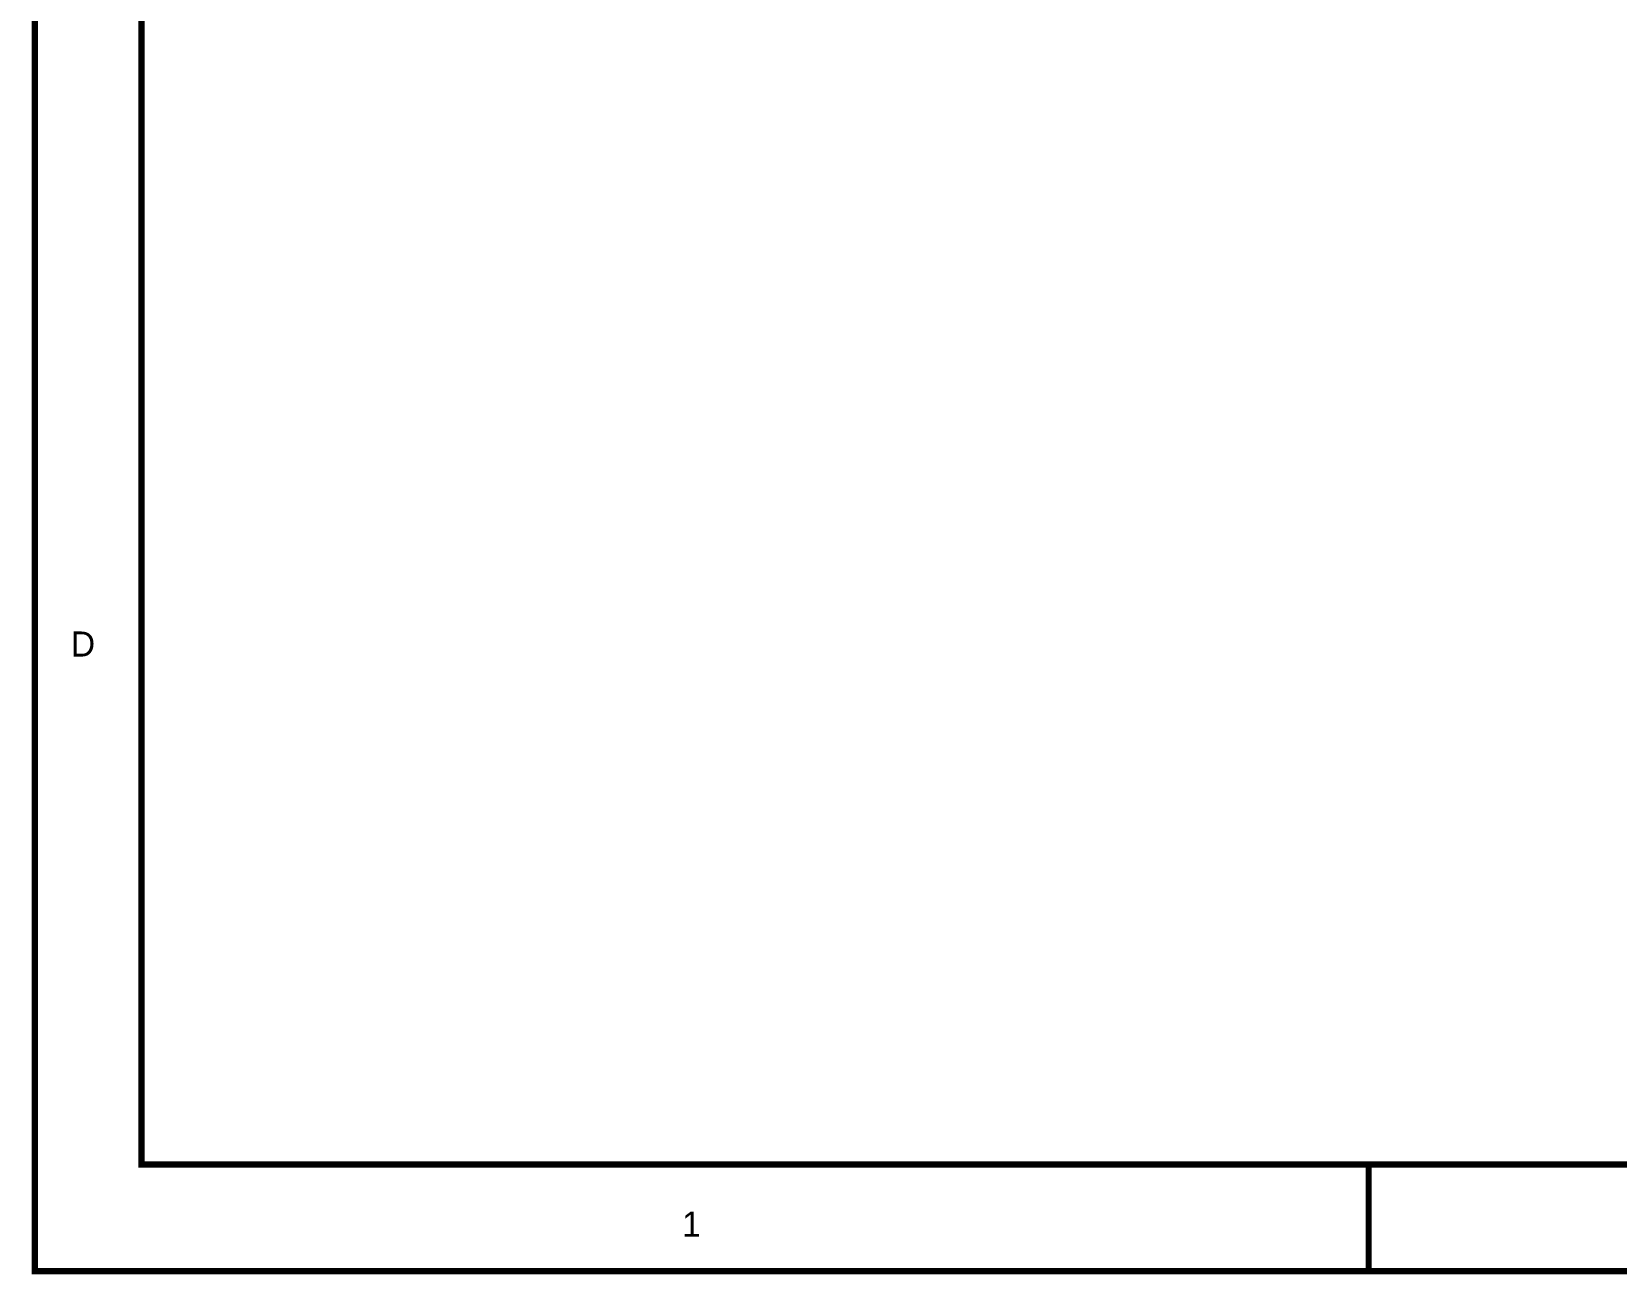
# Model space of a CAD drawing. Header units: inches. Extents: x 0 to 15, y 0 to 9.5.
# Drawn here: x -0.003 to 2.966, y -0.006 to 2.322 of the extents above; entities that cross this region are included whole.
import ezdxf

# ---------------------------------------------------------------- set-up
doc = ezdxf.new("R2010")
doc.units = ezdxf.units.IN
doc.header["$MEASUREMENT"] = 0
doc.layers.add('Sheet', color=255, linetype='Continuous')

msp = doc.modelspace()

# ---------------------------------------------------------------- linework, layer by layer
at = {"layer": 'Sheet'}
for points in [[(0.0029, 9.5, 0.0118, 0.0118, 0), (14.9978, 9.5, 0.0118, 0.0118, 0), (14.9978, 0, 0.0118, 0.0118, 0), (0.0029, 0, 0.0118, 0.0118, 0), (0.0029, 9.5, 0.0118, 0.0118, 0)], [(0.0029, 9.5, 0.0039, 0.0039, 0), (0.0029, 0, 0.0039, 0.0039, 0), (14.9978, 0, 0.0039, 0.0039, 0), (14.9978, 9.5, 0.0039, 0.0039, 0), (0.0029, 9.5, 0.0039, 0.0039, 0), (0.0029, 9.5, 0.0039, 0.0039, 0)], [(0.2026, 9.2995, 0.0118, 0.0118, 0), (14.7981, 9.2995, 0.0118, 0.0118, 0), (14.7981, 0.1998, 0.0118, 0.0118, 0), (0.2026, 0.1998, 0.0118, 0.0118, 0), (0.2026, 9.2995, 0.0118, 0.0118, 0)], [(0.2026, 9.2995, 0.0039, 0.0039, 0), (0.2026, 0.1998, 0.0039, 0.0039, 0), (14.7981, 0.1998, 0.0039, 0.0039, 0), (14.7981, 9.2995, 0.0039, 0.0039, 0), (0.2026, 9.2995, 0.0039, 0.0039, 0), (0.2026, 9.2995, 0.0039, 0.0039, 0)]]:
    msp.add_lwpolyline(points, format="xyseb", close=True, dxfattribs=at)
msp.add_lwpolyline([(2.502, 0, 0.0118, 0.0118, 0), (2.502, 0.1998, 0.0118, 0.0118, 0)], format="xyseb", dxfattribs=at)

# ---------------------------------------------------------------- texts
for s, p in [('D', (0.0705, 1.1515)), ('1', (1.2157, 0.0646))]:
    msp.add_text(s, height=0.047, dxfattribs=at).set_placement(p)

doc.saveas('drawing.dxf')
